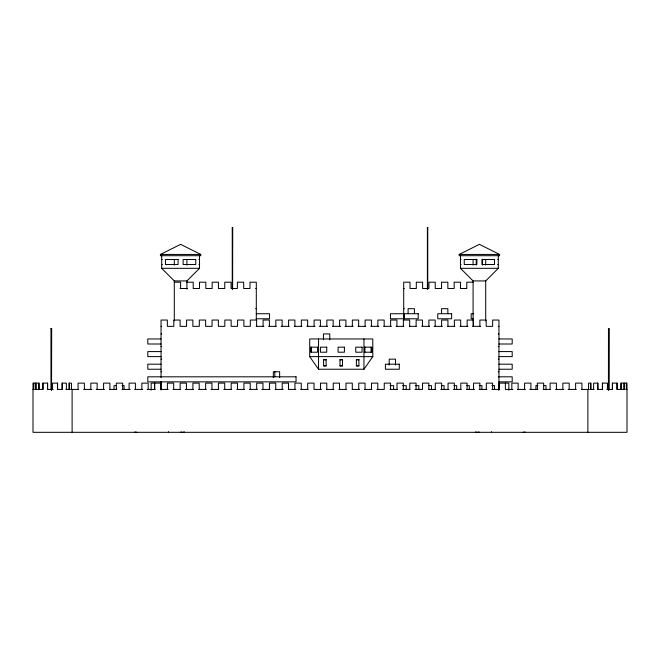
<?xml version="1.0" encoding="UTF-8"?>
<svg xmlns="http://www.w3.org/2000/svg" width="660" height="660" viewBox="0 0 660 660"><rect width="100%" height="100%" fill="white"/><g stroke="black" fill="none" stroke-linecap="round" stroke-linejoin="round"><path stroke-width="0.99" d="M363.957 369.237L372.793 356.623L372.793 338.959L309.713 338.959L309.713 356.623L318.541 369.237L363.957 369.237L363.957 338.959M161.683 255.7L161.683 268.315L174.298 280.929L186.912 280.929L199.526 268.315L199.526 255.7M485.702 320.909L485.702 280.929L498.316 268.315L498.316 255.7M160.421 254.438L180.609 244.34L200.788 254.438L200.788 255.7L160.421 255.7L160.421 254.438L200.788 254.438M459.212 254.438L479.391 244.34L499.579 254.438L499.579 255.7L459.212 255.7L459.212 254.438L499.579 254.438M182.498 432.316L184.519 431.986M523.132 432.316L525.145 431.986M232.724 227.939L232.188 227.684L232.724 227.684L232.617 288.989M161.683 259.479L162.31 259.479M198.899 259.479L199.526 259.479M460.474 259.479L461.101 259.479M497.689 259.479L498.316 259.479M161.683 264.528L162.31 264.528M198.899 264.528L199.526 264.528M460.474 264.528L461.101 264.528M497.689 264.528L498.316 264.528M161.683 268.315L199.526 268.315M460.474 255.7L460.474 268.315L498.316 268.315M460.474 268.315L473.088 280.929L485.702 280.929M174.298 282.191L180.609 282.191L180.609 288.502M186.912 282.191L193.223 282.191L193.223 288.502L199.526 288.502L199.526 282.191L205.837 282.191L205.837 288.502L212.149 288.502L212.149 282.191L218.452 282.191L218.452 288.502L224.763 288.502L224.763 282.191L231.066 282.191L231.066 288.502L237.377 288.502L237.377 282.191L243.688 282.191L243.688 288.502L249.991 288.502L249.991 282.191L256.303 282.191L256.303 319.935M473.088 282.191L466.777 282.191L466.777 288.502L460.474 288.502L460.474 282.191L454.162 282.191L454.162 288.502L447.851 288.502L447.851 282.191L441.548 282.191L441.548 288.502L435.237 288.502L435.237 282.191L428.934 282.191L428.934 288.502L422.623 288.502L422.623 282.191L416.311 282.191L416.311 288.502L410.008 288.502L410.008 282.191L403.697 282.191L403.697 319.935M180.023 288.502L187.547 288.502M255.667 288.502L256.303 288.502M403.697 288.502L404.332 288.502M255.667 308.682L256.303 308.682M403.697 308.682L404.332 308.682M256.303 313.731L269.552 313.731L269.552 318.78L256.303 318.78M403.697 313.731L390.448 313.731L390.448 318.78L403.697 318.78M473.764 313.731L471.19 313.731L471.19 318.78L473.179 318.78M161.048 326.345L161.683 326.345M256.179 326.345L263.917 326.345M268.57 326.345L276.26 326.345M281.143 326.345L289.195 326.345M294.286 326.345L301.966 326.345M306.834 326.345L314.96 326.345M319.258 326.345L327.525 326.345M332.475 326.345L340.741 326.345M345.04 326.345L353.166 326.345M358.034 326.345L365.714 326.345M370.804 326.345L378.856 326.345M383.74 326.345L391.429 326.345M396.082 326.345L403.821 326.345M409.456 326.345L416.163 326.345M421.789 326.345L429.553 326.345M434.132 326.345L442.357 326.345M447.496 326.345L454.88 326.345M459.987 326.345L467.915 326.345M472.585 326.345L480.562 326.345M498.316 326.345L498.952 326.345M51.678 328.606L51.092 328.606L51.678 328.606L51.529 389.911M608.908 328.87L608.363 328.606L608.908 328.606L608.801 389.911M161.048 333.919L161.683 333.919M498.316 333.919L498.952 333.919M161.048 338.959L147.807 338.959L147.807 344.008L161.048 344.008M498.952 338.959L512.193 338.959L512.193 344.008L498.952 344.008M161.048 346.533L161.683 346.533M498.316 346.533L498.952 346.533M364.163 347.16L371.836 347.16L371.836 352.209L364.163 352.209M161.048 351.582L147.807 351.582L147.807 356.623L161.048 356.623M498.952 351.582L512.193 351.582L512.193 356.623L498.952 356.623M309.713 356.623L372.793 356.623M161.048 359.147L161.683 359.147M498.316 359.147L498.952 359.147M323.59 359.857L326.106 359.857M339.991 359.857L342.507 359.857M356.392 359.857L358.908 359.857M161.048 364.196L147.807 364.196L147.807 369.237L161.048 369.237M498.952 364.196L512.193 364.196L512.193 369.237L498.952 369.237M323.59 365.698L326.106 365.698M339.991 365.698L342.507 365.698M356.392 365.698L358.908 365.698M161.048 371.761L161.683 371.761M498.316 371.761L498.952 371.761M498.201 376.81L512.193 376.81L512.193 381.859L498.952 381.859M161.246 383.122L151.156 383.122L151.156 390.184M116.02 385.638L113.998 385.638L113.998 389.68M122.075 385.638L124.096 385.638L124.096 389.68M390.002 385.638L393.608 385.638L393.608 389.425M402.616 385.638L406.222 385.638L406.222 389.425M415.231 385.638L418.836 385.638L418.836 389.425M428.752 385.638L431.45 385.638L431.45 389.425M441.367 385.638L444.073 385.638L444.073 389.425M453.981 385.638L456.687 385.638L456.687 389.425M466.595 385.638L469.301 385.638L469.301 389.425M479.209 385.638L481.915 385.638L481.915 389.425M491.832 385.638L494.53 385.638L494.53 389.425M537.925 385.638L535.904 385.638L535.904 389.68M543.98 385.638L546.001 385.638L546.001 389.68M33 389.425L34.279 389.425M53.188 389.425L47.495 389.425L47.495 383.122M65.934 389.425L69.49 389.425L69.49 383.122M70.504 389.425L78.639 389.425M83.729 389.425L91.864 389.425M96.228 389.425L104.445 389.425M109.469 389.425L116.828 389.425M121.976 389.425L130.201 389.425M134.648 389.425L142.618 389.425M147.155 389.425L155.232 389.425M160.586 389.425L168.259 389.425M172.945 389.425L180.601 389.425M185.311 389.425L193.553 389.425M198.701 389.425L206.316 389.425M211.068 389.425L218.658 389.425M223.798 389.425L231.668 389.425M236.825 389.425L244.365 389.425M249.513 389.425L257.425 389.425M261.855 389.425L270.08 389.425M275.228 389.425L283.181 389.425M288.337 389.425L295.796 389.425M300.696 389.425L308.137 389.425M321.511 389.425L314.02 389.425L314.02 383.122L307.709 383.122L307.709 389.425M326.452 389.425L333.853 389.425M338.819 389.425L346.195 389.425M352.209 389.425L359.568 389.425M364.576 389.425L371.91 389.425M376.934 389.425L384.252 389.425L384.252 383.122L390.563 383.122L390.563 389.425M390.002 389.425L397.617 389.425M402.616 389.425L409.959 389.425M415.058 389.425L422.532 389.425L422.532 383.122L428.835 383.122L428.835 389.425M428.447 389.425L435.674 389.425M440.814 389.425L448.948 389.425M453.469 389.425L461.241 389.425M466.595 389.425L474.556 389.425M479.143 389.425L486.841 389.425M491.832 389.425L499.678 389.425M512.845 389.425L505.387 389.425L505.387 383.122M517.382 389.425L525.352 389.425M529.798 389.425L537.867 389.425M543.23 389.425L550.531 389.425M555.555 389.425L563.772 389.425M568.136 389.425L576.271 389.425M581.361 389.425L589.495 389.425M594.066 389.425L590.51 389.425L590.51 383.122M606.812 389.425L612.505 389.425L612.505 383.122M625.721 389.425L627 389.425M475.481 431.986L477.502 432.316M134.855 431.986L136.868 432.316M626.332 383.122L626.365 389.425M624.376 383.122L624.376 389.425L616.902 389.425L616.902 383.122M623.832 383.122L623.832 389.425M621.274 383.122L621.274 389.425M620.821 389.425L620.821 383.122L627 383.122L627 432.316L33 432.316L33 383.122L39.179 383.122L39.179 389.425M617.224 389.425L617.224 383.122L612.34 383.122L612.34 389.425M608.759 328.87L608.759 389.911M608.635 328.606L608.635 389.911M608.47 328.87L608.429 389.911M607.447 389.425L607.447 383.122L602.382 383.122L602.382 389.425M602.547 383.122L602.547 389.425L597.671 389.425L597.671 383.122M597.985 389.425L597.985 383.122L593.62 383.122L593.62 389.425M591.063 389.425L591.063 383.122L588.555 383.122L588.555 389.425M587.887 389.425L587.887 432.316M581.93 389.425L581.93 383.122L575.619 383.122L575.619 389.425M569.176 389.425L569.176 383.122L562.864 383.122L562.864 389.425M556.413 389.425L556.413 383.122L550.11 383.122L550.11 389.425M543.659 389.425L543.659 383.122L537.347 383.122L537.347 389.425M530.896 389.425L530.896 383.122L524.593 383.122L524.593 389.425M518.141 389.425L518.141 383.122L511.83 383.122L511.83 389.425M508.843 390.184L508.843 383.122L498.754 383.122L498.754 390.184M499.076 383.122L499.076 389.425M498.952 389.936L498.952 320.042L492.64 320.042L492.64 326.345L486.197 326.345L486.197 320.042L479.886 320.042L479.886 326.345M492.624 389.425L492.624 383.122L486.321 383.122L486.321 389.425M491.486 431.689L491.486 432.316M485.702 259.479L485.702 265.163M482.551 259.198L482.551 265.089M479.869 389.425L479.869 383.122L473.558 383.122L473.558 389.425M478.871 431.689L478.871 432.316M476.239 259.198L476.239 265.089M473.443 326.345L473.443 320.042L467.132 320.042L467.132 326.345M473.088 259.479L473.088 265.163M473.088 280.929L473.088 326.032M467.107 389.425L467.107 383.122L460.804 383.122L460.804 389.425M460.688 326.345L460.688 320.042L454.377 320.042L454.377 326.345M454.352 389.425L454.352 383.122L448.041 383.122L448.041 389.425M447.934 326.345L447.934 320.042L441.631 320.042L441.631 326.345M447.851 313.591L447.851 308.682L441.548 308.682L441.548 313.591M441.598 389.425L441.598 383.122L435.286 383.122L435.286 389.425M435.179 326.345L435.179 320.042L428.876 320.042L428.876 326.345M427.713 227.939L427.713 288.989M427.548 227.684L427.548 288.989M427.383 227.939L427.383 288.989M422.425 326.345L422.425 320.042L416.122 320.042L416.122 326.345M416.08 389.425L416.08 383.122L409.769 383.122L409.769 389.425M414.422 313.591L414.422 308.682L408.111 308.682L408.111 313.591M409.678 326.345L409.678 320.042L403.367 320.042L403.367 326.345M403.318 389.425L403.318 383.122L397.015 383.122L397.015 389.425M396.924 326.345L396.924 320.042L390.613 320.042L390.613 326.345M395.497 365.038L395.497 359.147L389.194 359.147L389.194 365.038M384.17 326.345L384.17 320.042L377.858 320.042L377.858 326.345M377.809 389.425L377.809 383.122L371.498 383.122L371.498 389.425M371.415 326.345L371.415 320.042L365.104 320.042L365.104 326.345M371.093 347.16L371.093 352.209M365.046 389.425L365.046 383.122L358.743 383.122L358.743 389.425M364.914 347.16L364.914 352.209M358.661 326.345L358.661 320.042L352.349 320.042L352.349 326.345M352.291 389.425L352.291 383.122L345.98 383.122L345.98 389.425M345.906 326.345L345.906 320.042L339.603 320.042L339.603 326.345M339.529 389.425L339.529 383.122L333.226 383.122L333.226 389.425M333.151 326.345L333.151 320.042L326.849 320.042L326.849 326.345M329.761 339.801L329.761 333.919L323.45 333.919L323.45 339.801M326.774 389.425L326.774 383.122L320.471 383.122L320.471 389.425M320.397 326.345L320.397 320.042L314.094 320.042L314.094 326.345M318.541 338.959L318.541 369.237M311.404 347.16L311.404 352.209M307.651 326.345L307.651 320.042L301.339 320.042L301.339 326.345M301.257 389.425L301.257 383.122L294.954 383.122L294.954 389.425M294.896 326.345L294.896 320.042L288.585 320.042L288.585 326.345M288.502 389.425L288.502 383.122L282.191 383.122L282.191 389.425M282.142 326.345L282.142 320.042L275.83 320.042L275.83 326.345M279.642 377.652L279.642 371.761L273.331 371.761L273.331 377.652M275.748 389.425L275.748 383.122L269.437 383.122L269.437 389.425M274.832 371.407L274.832 376.81M269.387 326.345L269.387 320.042L263.076 320.042L263.076 326.345M262.985 389.425L262.985 383.122L256.682 383.122L256.682 389.425M256.633 326.345L256.633 320.042L250.321 320.042L250.321 326.345L243.878 326.345L243.878 320.042L237.575 320.042L237.575 326.345L231.124 326.345L231.124 320.042L224.821 320.042L224.821 326.345L218.369 326.345L218.369 320.042L212.066 320.042L212.066 326.345L205.623 326.345L205.623 320.042L199.312 320.042L199.312 326.345L192.868 326.345L192.868 320.042L186.557 320.042L186.557 326.345L180.114 326.345L180.114 320.042L173.803 320.042L173.803 326.345L167.359 326.345L167.359 320.042L161.048 320.042L161.048 377.652M250.231 389.425L250.231 383.122L243.919 383.122L243.919 389.425M237.468 389.425L237.468 383.122L231.165 383.122L231.165 389.425M232.452 227.684L232.452 288.989M232.287 227.939L232.287 288.989M224.713 389.425L224.713 383.122L218.402 383.122L218.402 389.425M211.959 389.425L211.959 383.122L205.648 383.122L205.648 389.425M199.196 389.425L199.196 383.122L192.893 383.122L192.893 389.425M186.912 259.479L186.912 265.163M186.912 280.929L186.912 289.129M186.442 389.425L186.442 383.122L180.13 383.122L180.13 389.425M181.129 431.689L181.129 432.316M174.298 259.479L174.298 265.163M174.298 280.929L174.298 320.909M173.679 389.425L173.679 383.122L167.376 383.122L167.376 389.425M168.514 431.689L168.514 432.316M161.048 381.315L161.048 390.06M160.924 383.122L160.924 389.425M154.638 383.122L154.638 389.425M154.613 383.122L154.613 389.425M148.17 389.425L148.17 383.122L141.859 383.122L141.859 389.425M135.407 389.425L135.407 383.122L129.104 383.122L129.104 389.425M122.653 389.425L122.653 383.122L116.341 383.122L116.341 389.425M109.89 389.425L109.89 383.122L103.587 383.122L103.587 389.425M97.135 389.425L97.135 383.122L90.824 383.122L90.824 389.425M84.381 389.425L84.381 383.122L78.07 383.122L78.07 389.425M72.113 389.425L72.113 432.316M71.445 389.425L71.445 383.122L68.937 383.122L68.937 389.425M66.379 389.425L66.379 383.122L62.015 383.122L62.015 389.425M62.329 383.122L62.329 389.425L57.453 389.425L57.453 383.122M57.618 389.425L57.618 383.122L52.553 383.122L52.553 389.425M51.133 328.606L51.2 389.911M47.66 389.425L47.66 383.122L42.776 383.122L42.776 389.425M43.098 383.122L43.098 389.425L35.623 389.425L35.623 383.122M38.725 383.122L38.725 389.425M36.168 383.122L36.168 389.425M427.812 227.684L427.276 227.939L427.812 227.684M178.084 259.479L165.47 259.479L165.47 264.528L178.084 264.528L178.084 259.479M195.748 259.479L183.133 259.479L183.133 264.528L195.748 264.528L195.748 259.479M476.866 259.479L464.252 259.479L464.252 264.528L476.866 264.528L476.866 259.479M494.53 259.479L481.915 259.479L481.915 264.528L494.53 264.528L494.53 259.479M418.209 313.731L404.332 313.731L404.332 318.78L418.209 318.78L418.209 313.731M451.638 313.731L437.761 313.731L437.761 318.78L451.638 318.78L451.638 313.731M317.584 347.16L310.662 347.16L310.662 352.209L317.584 352.209L317.584 347.16M326.741 347.16L320.43 347.16L320.43 352.209L326.741 352.209L326.741 347.16M344.404 347.16L338.093 347.16L338.093 352.209L344.404 352.209L344.404 347.16M362.068 347.16L355.757 347.16L355.757 352.209L362.068 352.209L362.068 347.16M326.106 359.543L323.59 359.543L323.59 366.011L326.106 366.011L326.106 359.543M342.507 359.543L339.991 359.543L339.991 366.011L342.507 366.011L342.507 359.543M358.908 359.543L356.392 359.543L356.392 366.011L358.908 366.011L358.908 359.543M399.284 364.196L385.407 364.196L385.407 369.237L399.284 369.237L399.284 364.196M296.043 376.81L147.807 376.81L147.807 381.859L296.043 381.859L296.043 376.81M51.406 389.911L51.406 328.606L51.364 389.911M33.668 389.425L33.668 383.122L33.635 389.425"/></g></svg>
